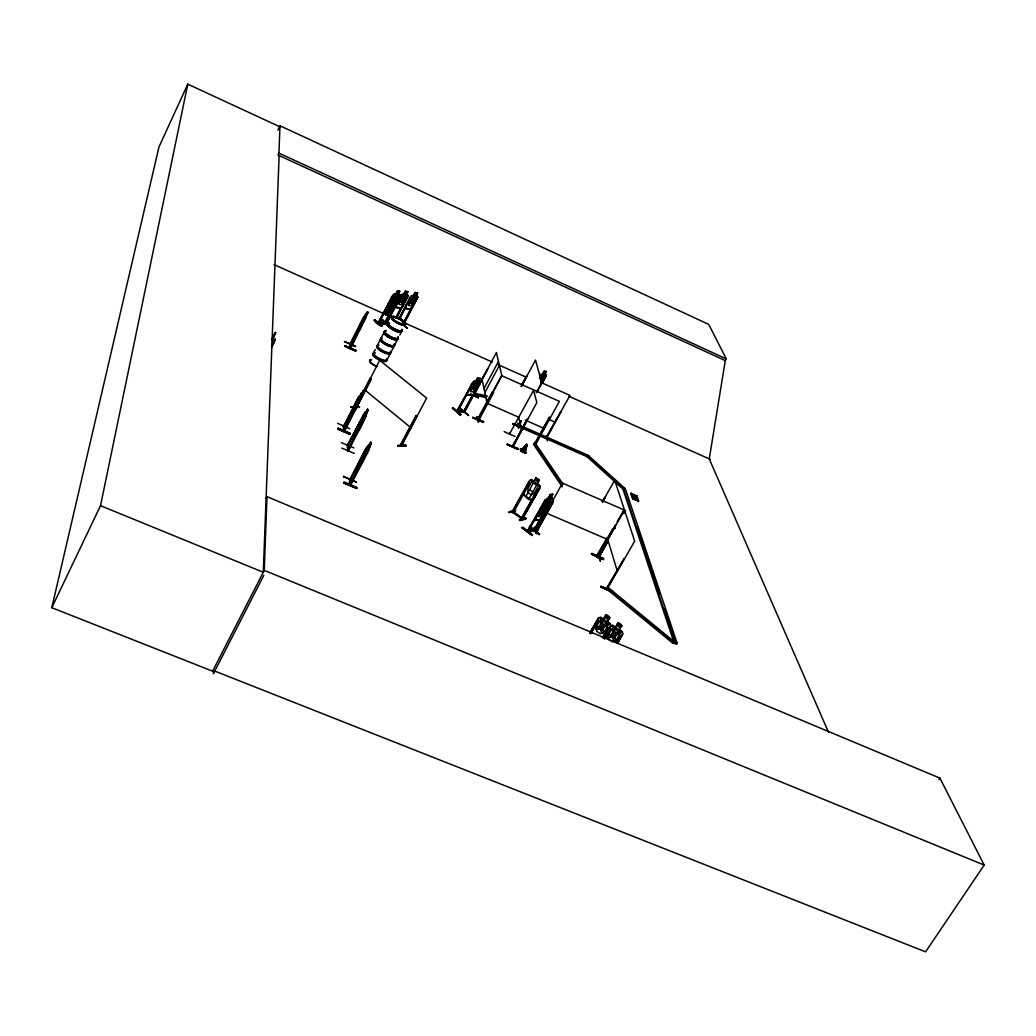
<?xml version="1.0" encoding="UTF-8"?>
<svg xmlns="http://www.w3.org/2000/svg" width="1036" height="1036" viewBox="0 0 1036 1036"><rect width="100%" height="100%" fill="white"/><g stroke="black" fill="none" stroke-linecap="round" stroke-linejoin="round"><path stroke-width="1.5" d="M279.124 155.542L263.286 572.26L100.518 505.685L187.788 84.149L280.212 126.962M187.788 84.149L158.961 146.995L51.8 607.705L212.6 671.198L264.245 570.37L266.99 496.645L939.898 778.101L984.2 865.073L925.575 951.851L213.015 670.396M725.291 360.606L278.011 155.037L278.93 153.134L279.979 125.783L708.715 324.385L726.275 358.883L725.291 360.606L709.259 458.896L828.593 732.439M534.11 481.533L531.727 479.901L529.823 480.341L512.121 512.017L513.26 512.807L529.59 483.229L528.658 482.556L512.121 512.017L522.481 519.269L523.193 518.246L522.286 517.599M517.922 425.654L518.453 426.288L520.642 422.403M612.833 592.307L600.699 586.92L601.048 586.35L613.066 591.465L601.048 586.298L600.699 586.92L612.82 591.88M213.662 670.642L213.429 673.659L263.83 575.33M603.625 558.961L591.414 553.91L603.625 558.948L603.289 559.557L591.414 553.91L591.763 553.302L603.405 558.352L603.302 559.401L591.543 554.13L603.237 559.181M513.48 512.755C515.798 511.59 510.955 510.062 513.61 511.59L513.48 512.755L512.341 511.926M535.262 442.113L536.454 446.438M598.057 554.61L600.31 560.839L597.901 554.674M600.323 560.813L598.976 556.319M275.356 338.798L271.549 345.817L275.343 338.707M535.353 445.014L559.375 401.359L501.592 375.641L478.075 419.36M478.269 419.787L501.825 375.654L496.399 352.538L464.452 412.432L463.675 412.315L478.774 384.732M523.607 428.71L523.815 427.959L513.221 423.323L512.988 424.138L523.594 428.749M606.837 587.658L607.109 588.215M607.627 588.435L606.941 589.432M607.562 588.383L606.746 587.891M525.835 518C509.803 522.779 528.723 516.304 525.472 518.596L526.042 518.997L520.085 520.499M606.241 588.655L606.5 589.367L623.944 558.987L606.215 588.746L607.731 588.513M540.883 381.844L541.193 379.461L544.586 375.874L541.129 378.671L541.569 375.68L540.831 375.718L540.3 379.37M464.413 411.37L465.06 411.434L463.39 412.056L487.684 368.907L473.607 396.089L472.973 395.441L478.515 397.837L473.491 394.975M597.435 554.687L598.549 554.946M608.391 540.326L598.575 557.64C599.559 553.574 596.956 558.922 597.228 557.096L613.908 527.855L615.332 528.464M597.876 557.731L614.218 527.816L615.267 528.269M483.501 422.312L472.649 417.275L483.721 421.561L483.475 422.377L472.649 417.56M612.859 528.477L597.28 555.892M398.109 446.27L405.918 445.247L397.928 445.286L398.096 446.296L406.06 446.14L405.892 445.208M405.698 445.7L397.604 445.894M591.673 633.255L592.54 628.502M534.045 481.649L531.675 481.662L527.933 488.461L528.023 492.579L531.196 494.832L534.498 493.149L538.254 486.337L537.218 483.916L539.73 485.521L540.028 487.619C534.485 496.037 533.695 506.721 523.62 494.548L524.514 490.093M523.827 494.47L524.63 490.157L529.979 480.445L531.779 480.044L539.614 485.612L539.885 487.58M381.675 320.797L388.163 325.9M381.96 320.862L388.073 325.369M545.92 503.638L546.827 499.598L547.5 499.546L546.827 502.758L550.634 499.197L547.733 502.564M404.532 326.029L407.252 328.179L404.7 325.628M354.247 453.405L341.815 448.122M376.754 366.472L376.715 366.576A7.615 2.357 27.2 0 1 370.137 362.211A7.615 2.357 27.2 0 1 371.38 359.906M356.669 488.409L343.771 482.97L356.682 488.357L356.98 487.451L344.094 481.986L343.771 482.97M356.721 487.982L343.835 482.517M460.606 408.87L468.738 415.578L460.929 408.935M350.051 434.291L350.323 433.449L338.125 428.205L337.814 429.111L350.026 434.33L337.827 429.085M350.31 433.488L338.125 428.218M391.038 310.347L391.362 306.63L394.871 302.926L391.219 305.879L391.53 302.616L390.805 302.525L390.404 306.514L386.998 310.101L390.52 307.316C388.578 310.489 392.644 310.437 389.419 311.357L387.801 314.711L385.444 314.491L387.166 311.331M355.685 350.932L344.69 346.089M344.625 346.205L355.659 351.191L355.905 350.479L344.91 345.635L344.664 346.348M525.2 452.059L526.664 444.418L521.315 450.09L524.876 452.279L524.345 450.958M403.043 322.805L403.535 322.947M365.747 414.97L348.225 450.997L365.151 417.935C371.471 399.754 355.84 444.444 357.627 427.104L359.44 422.856M396.529 304.131L395.648 307.329L401.113 307.912M388.396 303.833L387.386 307.07L393.007 307.55M406.293 305.206L405.374 308.547L410.891 309.039L413.183 305.97M405.49 308.456L406.203 305.219M392.709 318.22C391.984 318.544 393.706 318.22 392.631 318.466M396.814 301.955L397.733 298.588L392.217 298.031L389.834 301.256M361.383 394.418L363.299 390.689L360.852 398.2L344.185 431.559L371.276 378.839L355.788 409.052C348.523 421.251 359.311 393.563 353.626 408.326L353.859 412.237M348.251 449.598C346.205 451.282 349.818 449.184 348.277 449.132M348.485 444.962L347.863 444.276L347.824 445.558M518.401 424.695L519.114 425.589M365.954 316.498L350.362 348.731L367.741 313.014L365.889 316.368M366.407 453.574L349.909 485.236L351.062 483.825M350.569 484.136L351.087 483.747M370.525 442.553L370.862 444.263L368.233 451.424L350.492 485.483L350.142 479.305M349.559 479.551C352.02 475.55 347.954 482.245 349.857 485.172L368.078 449.546L367.961 447.824L364.18 455.102L364.296 456.837M350.867 479.163L350.725 478.528M524.876 452.279L527.104 444.742L525.006 451.566M468.065 391.427L466.873 394.807L472.83 395.234L480.328 382.97L479.992 381.624L478.464 381.546M547.345 440.818L545.765 436.052M529.823 526.34L539.562 533.928L539.186 534.537L529.461 526.91L529.797 526.288M539.186 534.537L529.461 526.91M344.211 430.173L344.263 430.264M275.265 333.618L272.313 340.145M273.245 336.454L275.498 332.491L272.015 340.637M275.563 333.359L275.498 332.491M274.916 340.598L273.154 344.535M273.413 343.861L273.439 343.188M350.401 348.718L350.906 347.384M350.699 343.939L350.22 343.771M350.077 343.343L349.87 348.51L363.947 320.875M360.735 328.036L358.987 331.054L366.084 317.353M473.012 395.506L473.478 394.509M539.121 512.069L539.976 509.582M539.238 511.978L539.898 509.608M528.347 530.717C527.104 529.5 530.445 531.17 527.492 531.74L545.363 499.753L534.926 520.538L536.234 516.873M271.95 339.627L272.805 337.606M524.112 452.175L527.052 444.781M600.763 586.868L612.794 591.996M525.912 447.125L526.974 444.573M272.999 344.457L271.536 347.254L272.701 345.156M272.041 338.889L273.115 337.011M344.884 345.713L355.905 350.518M337.891 428.71L350.077 433.954M358.042 431.377L357.77 427.169L359.57 422.908M360.528 460.735L360.735 465.203L360.399 460.67L362.289 456.254M541.906 516.498L533.786 530.989L539.717 519.399M507.096 444.379L517.987 449.378L518.259 448.692L507.018 444.509L517.974 449.404M507.303 444.004L518.246 448.73M277.92 130.083L279.979 125.783M51.8 607.705L100.518 505.685M272.947 336.933L275.654 332.556M344.418 341.686L355.413 346.62M266.084 498.42L266.99 496.645M349.676 344.69L363.636 316.835M367.638 311.668L367.676 313.079L367.508 311.616L365.734 315.19L365.656 314.284M374.618 319.684C371.82 320.033 381.559 327.829 382.09 325.718L374.566 319.697L382.051 325.731M379.008 322.183L378.93 323.465L392.1 296.879L377.933 323.141L385.016 323.724M384.693 322.999L378.684 322.39L378.205 323.349L392.761 295.053L395.791 294.198M394.159 294.146L378.516 323.128M395.739 294.25L397.371 290.87L399.805 291.194L395.545 301.787L393.045 304.273L389.976 310.282L387.775 310.088L390.857 304.04L393.058 304.247L390.844 304.053L390.986 301.346L394.081 295.273L395.817 294.315L397.474 291.064L399.676 291.284M382.763 319.904L382.09 320.409L388.539 325.356M385.444 314.491L389.678 303.924L392.191 301.45L395.26 295.402L398.225 295.61L394.833 299.197L394.431 303.185L393.706 303.095L394.004 299.831L390.352 302.784L393.861 299.067L394.431 295.169L394.703 298.381C404.597 284.123 381.883 328.347 384.343 323.685L397.772 298.899M385.521 314.555L387.878 314.776L389.523 311.538M384.796 323.931L385.897 323.051L384.835 322.727M384.68 323.892L398.471 297.526M378.321 323.374L385.327 323.957L385.78 323.025M385.327 324.009L399.909 295.83M403.846 294.587L402.149 294.328L400.802 295.402L386.337 323.569L400.401 297.436L399.495 297.151L386.027 323.336L387.088 322.39M395.92 305.49L386.428 323.608M400.88 295.467L395.545 307.433L401.126 308.029L403.574 304.921L408.003 296.27L407.679 294.975L406.138 294.794L406.721 296.166L403.639 302.188L401.126 304.636L398.912 304.39L399.041 301.683L405.426 291.284L403.768 294.522M387.322 322.468L386.842 323.413L389.665 323.685M373.62 352.719L375.265 349.559M377.518 345.105L380.652 338.979M380.963 338.383L384.123 332.258M337.632 423.323L349.805 428.684M407.873 291.634L406.229 294.859L407.873 291.634L405.426 291.284M396.076 317.107L400.997 307.498M396.335 317.314L406.578 297.967M350.712 406.967L359.557 406.85L350.79 406.928L353.794 407.394M396.736 317.171L405.167 300.712M396.982 317.379L407.925 296.205L407.588 295.079M343.887 426.366L359.311 396.361L343.421 426.625M343.486 426.702L358.883 396.179M398.782 318.894L409.971 298.42L399.676 319.166M343.952 426.495L361.253 393.512M399.028 319.101L410.619 296.594L411.965 295.532L417.508 296.231L417.754 297.461L410.891 309.142L405.4 308.391M399.43 318.959L410.709 296.659L412.043 295.597M363.299 390.689L361.201 394.535L361.124 393.447M360.8 396.542L370.215 378.192L371.276 378.839M361.072 396.542L379.707 360.269L426.651 398.109L401.45 445.856L401.567 444.12M359.207 401.1L343.693 431.365L360.787 397.384L360.696 395.843L357.122 402.784L357.226 404.338M413.649 295.791L415.216 292.502L417.65 292.838L415.915 295.985M417.56 292.774L415.863 296.154L416.485 297.358L413.403 303.341L410.916 305.775L408.728 305.529L408.87 302.836L415.216 292.502M403.755 322.261L412.173 305.892M404.001 322.468L416.589 299.339L415.941 299.274M404.403 322.325L416.33 299.145M404.649 322.533L417.754 297.461M386.985 359.945L390.235 353.613M390.896 352.331L394.056 346.218M394.366 345.635L397.513 339.497M399.818 335.029L401.45 331.831M347.267 445.428L363.571 415.073L347.384 445.881M347.436 445.972L365.41 411.991L365.656 413.222M347.889 445.7L364.659 412.716M357.938 430.095L367.78 411.098L367.612 409.375L365.656 413.157M357.796 428.464L367.612 409.375M347.591 450.634L363.532 419.567L363.999 420.24L363.532 419.567M347.682 450.712L363.571 420.046M350.207 480.251L367.858 445.868L350.129 479.668M348.225 450.893L348.86 449.805L348.109 449.404M341.466 442.683L353.859 447.902M356.358 482.141L343.486 476.534L356.397 482.09M343.512 476.858L343.848 476.21M523.115 451.774L526.935 444.768M366.032 448.057L349.728 480.121L366.071 448.562M368.855 449.533L368.466 445.079L368.492 446.464C373.685 436.091 368.92 447.241 367.689 445.92M370.72 444.198L368.712 449.482M350.388 484.887L368.686 448.109M360.657 464.97L368.92 449.43M347.332 445.454L347.733 450.738M401.308 443.965L400.569 445.195L416.071 415.565L417.145 416.213L416.071 415.565M416.342 415.565L400.466 445.04L401.359 445.778L416.873 416.213M401.528 444.12C403.392 445.001 400.984 446.516 400.738 445.04M460.916 414.491L453.056 407.873L460.955 414.478L460.23 415.022L452.861 408.262M453.133 407.834L452.408 408.378M464.439 412.367L456.591 411.577L472.002 384.136L457.614 411.927C455.011 410.308 463.053 410.981 463.791 411.383M475.977 381.326L474.177 381.106L472.727 382.245L457.122 411.914M456.721 411.577L474.242 381.287M457.744 410.593L457.744 411.94M475.887 381.248L477.7 377.855L480.277 378.153L475.602 389.225L472.908 391.828L470.577 391.634L470.758 388.811L477.7 377.855M460.23 415.022L452.771 408.326M472.248 395.648L463.403 412.095L464.542 411.072M473.543 395.739L474.022 394.69M483.993 388.539L498.484 361.409M484.848 392.618L499.417 365.371M476.715 417.055L477.622 416.757L478.295 422.002L476.728 417.042L477.738 421.691M477.596 419.204L492.372 391.828L492.838 392.411M477.946 419.826L492.747 391.996M492.566 392.243L493.55 392.683L478.813 420.215C481.002 419.735 477.324 417.896 478.736 418.466M478.8 420.189L479.526 419.114L478.075 418.44M521.924 384.408L526.832 376.146L521.639 386.363M521.276 386.208L526.482 375.99M521.263 386.467L535.508 360.101L541.893 382.983L537.27 391.504M504.143 431.611L514.957 436.454M539.432 378.075L542.424 374.682C545.648 366.213 543.965 376.249 540.792 374.501L545.933 374.773L546.076 376.068M509.919 433.048C508.767 436.363 510.541 431.973 510.385 433.436M509.375 434.201L533.579 390.313L536.842 402.538L512.729 446.995L512.781 445.558M540.533 378.153L541.841 375.757L543.887 375.913L540.637 381.895M544.599 374.734L546.257 371.458L541.737 381.973M520.668 420.603L518.039 426.12L520.901 420.836M541.388 383.333L544.677 377.7M518.207 425.887L518.725 426.275L520.94 420.992M536.298 392.735L541.698 382.802L569.994 395.428L546.386 437.27M542.463 381.792L543.939 379.072M518.66 426.262L520.681 422.558M541.983 383.372L546.089 375.964L542.165 383.398M518.401 428.127L517.819 423.089L518.686 428.256M520.914 426.78L521.367 425.951L521.134 427.674M527.285 419.23L512.237 446.775L527.22 419.01M512.781 446.969L527.609 419.179M520.448 449.028C519.437 451.592 528.334 455.387 525.511 451.126M520.94 451.1L520.499 448.938M563.027 484.071L535.936 444.159L533.98 443.512L533.527 444.353L562.341 486.946M536.052 443.9L535.482 445.001L535.211 442.022M549.274 417.353L550.284 417.935L549.274 417.353L534.705 443.667M549.313 417.508L535.016 443.602L536.091 444.068M546.438 437.283L545.959 438.306L560.968 411.603L546.956 437.49M515.552 510.567L509.22 512.716C505.969 511.706 517.845 509.466 515.242 511.188L514.762 510.748M512.587 512.069L513.196 510.994M526.016 496.205L536.052 478.01M529.189 498.471L539.419 480.225L535.949 477.816L533.993 481.455M520.059 520.577L519.826 519.554M522.274 519.321L521.354 518.647L537.645 489.173L538.785 489.795L522.222 519.334L540.093 487.606M537.852 489.134L521.354 518.647M522.416 519.178L522.144 517.534M522.066 527.829L522.804 527.156L532.556 534.835L532.206 535.444L522.079 527.803L532.154 535.379M528.23 531.74L544.366 501.657L527.13 531.429L528.205 531.649M527.777 531.313L528.541 530.303M542.864 506.604L550.414 494.522L548.381 498.316L545.363 499.753M542.372 509.414L544.496 509.168L547.267 506.112L552.693 494.301L550.505 498.096L552.11 497.811L552.201 499.171M534.408 527.453L536.467 533.54L534.395 527.479L535.055 527.751M548.86 501.553L546.827 505.218L548.381 505.115L548.445 506.306L540.209 519.826L534.822 520.448M541.621 516.847L533.838 530.963M546.335 508.378L550.53 501.01M546.62 508.054L549.753 502.421M552.02 497.94L534.446 530.95L527.7 531.766M535.767 530.523L536.363 529.448L537.542 530.186M623.944 513.377L625.537 510.58L562.444 483.126L536.052 530.911L536.337 529.474M536.039 530.872C536.907 532.983 537.554 528.619 537.529 530.536M536.79 530.937L553.431 501.696L552.305 501.035L553.379 501.502L537.036 531.313M535.806 533.268L534.498 527.428M536.467 533.54L535.392 527.143M586.79 456.449L588.733 455.827L624.889 488.37L624.41 489.212L622.921 489.031L586.79 456.449L588.733 455.827M522.61 428.321L587.58 456.902L587.749 455.167L522.843 426.599M587.58 456.902L587.749 455.167M602.136 501.605L604.856 497.656L602.693 502.266M602.292 502.084L614.724 480.225L624.255 509.362L617.08 521.95M624.889 488.37L622.921 489.031L673.659 641.478M631.196 493.227L633.423 495.752L631.015 494.159L631.196 493.227L636.907 496.063L634.589 496.283L636.907 496.063M596.801 555.646L607.083 537.788M634.9 495.726L637.36 497.358L637.166 498.303L631.442 495.428L633.734 495.195M631.584 495.83L631.766 494.871M597.358 555.969L597.863 554.765M597.189 556.992L606.863 539.898M613.895 527.544L615.488 524.747M606.902 589.471L634.667 541.18L624.514 510.152L597.371 557.614L614.218 527.816M632.31 496.464L634.537 499.015L632.115 497.409L632.31 496.464C632.918 498.899 638.59 497.694 637.71 499.87L635.703 499.546L638.034 499.313M598.627 557.459L599.235 556.397M608.456 540.52L598.743 557.718M630.885 493.784L634.226 495.247M636.013 498.989L638.487 500.621L638.293 501.566C637.684 499.132 632.012 500.31 632.866 498.135L634.848 498.458M634.097 496.231L637.49 497.746M632.685 499.093L632.866 498.135M636.596 496.62L636.777 495.661M631.986 497.021L635.34 498.51M635.21 499.494L638.616 501.01M637.166 498.303L637.36 497.358M637.71 499.87L637.891 498.912M638.293 501.566L638.487 500.621M606.436 589.264L606.966 588.098M606.811 589.005L607.497 587.943M589.795 633.022L598.497 617.78L600.789 617.301C605.93 623.737 603.548 608.818 609.79 617.793L607.433 621.833L610.256 623.646L610.722 625.951L608.378 629.953M589.963 632.905L598.653 617.896L600.776 617.469L610.204 623.685L610.67 625.99L612.768 625.589M590.896 633.773L598.342 621.056L597.06 620.422L598.342 621.056M605.788 615.293L603.418 619.321L600.686 619.256L596.386 626.689L596.581 631.235L600.362 633.773L604.234 631.96L608.533 624.527L607.277 621.833M607.213 621.872L609.582 617.845M602.382 637.619L608.223 627.699L610.372 629.15L604.687 638.953M602.551 637.503L608.223 627.699M603.405 638.318L610.592 625.835L612.833 625.381C618 631.83 615.591 616.899 621.872 625.899L619.282 629.966M604.765 638.655L610.372 629.15M615.488 627.415L617.793 623.167L621.872 625.899M525.446 446.827L526.819 444.483M616.213 642.644L620.292 635.806L621.419 636.57L617.508 643.278M617.184 643.33L622.584 634.058L622.196 631.856L612.781 625.42L610.67 625.99M617.314 643.434L622.804 634.058L622.338 631.766L619.554 629.888M672.791 643.214L674.721 642.061L677.078 643.058L676.521 643.991L672.791 643.214L606.319 588.668M674.164 642.993L674.721 642.061L623.4 488.202L587.244 455.633M353.716 412.186L355.659 408.922M357.912 431.326L359.906 428.023M360.593 465.151L362.652 461.849M355.607 346.244L344.664 341.414M349.844 348.135L365.268 316.368L362.147 323.996M350.854 347.669L350.077 344.056M350.349 348.679L350.064 344.509L365.837 314.206L365.048 314.97M938.888 779.655L939.898 778.101M522.17 451.191L526.482 444.431M362.199 324.682L360.761 326.716L362.004 322.054L365.85 315.242M478.477 397.565L470.538 394.12M357.278 405.167L355.698 407.316L357.07 401.955L361.331 394.599M540.209 519.826L542.994 516.109M546.736 508.844L544.055 512.522L540.119 512.975M540.028 513.105L544.042 512.639L546.84 508.922M361.525 424.177L359.88 426.327L361.227 420.797L365.591 413.351L365.345 412.134M523.245 448.86L526.664 444.418L521.315 450.09M364.361 457.77L362.678 459.958L364.115 454.169L368.635 446.516M389.912 301.282L392.294 298.213L397.733 298.588M395.571 307.265L401.036 307.847L403.574 304.921M475.472 392.061L472.83 395.351L466.951 394.871L467.883 391.362M521.496 450.569L526.521 444.509M374.359 320.085L381.818 326.262M382.698 319.943L388.876 324.89M356.863 407.135L356.138 406.19L357.964 401.592C350.997 412.276 365.76 384.654 358.819 399.961L360.645 397.41L356.138 406.475M360.45 394.146L361.318 393.356L360.606 394.094M364.776 412.885L365.553 412.043M543.149 505.762L541.595 507.083L543.149 505.762C547.008 504.882 536.803 512.911 538.487 516.588L540.585 516.304L543.33 513.247L547.125 506.423L546.684 505.348M367.832 445.985L368.609 445.143M359.479 406.85L356.255 406.811M597.759 555.956L597.889 556.423M597.474 554.661L596.982 556.202M391.129 311.694L392.463 310.606L391.129 311.694L385.56 311.124L385.392 309.971M457.653 410.916L457.99 410.67M621.419 636.57L620.292 635.806M591.491 633.32L592.333 628.476M609.738 617.832L605.671 615.112M404.312 323.711L402.745 323.128M393.188 318.777L392.243 318.544M535.107 529.836L533.941 529.564L534.667 529.513M477.933 419.787L478.464 418.635M382.426 320.37L387.399 324.294M523.18 518.272L522.014 517.663M519.489 520.163L525.628 518.492L519.683 520.189M521.665 517.806L513.895 511.991M523.62 494.548L531.649 500.233M529.59 483.229L528.451 482.608M598.173 555.943L599.184 556.604M535.884 530.587L536.933 531.054M534.952 520.318L540.119 519.632M528.101 530.665L533.799 529.914M534.136 530.173L528.373 530.6M529.305 531.196L534.149 530.587M548.173 505.167L543.006 505.801L544.69 505.685L546.736 502.02L548.963 501.631M546.788 505.426L548.277 505.244M545.972 503.729L548.005 502.343L546.658 502.499M548.821 501.761L546.62 501.825M535.133 443.68L535.819 443.784M544.716 501.929L543.745 501.735M546.891 498.575L552.123 498.018M550.414 494.522L552.693 494.301M550.427 494.638L552.797 494.379M404.001 323.828L404.26 323.219M526.016 453.198L521.199 451.165M598.044 555.361L597.293 554.895M355.374 407.407L359.246 407.459M355.957 408.119L355.594 407.562M615.539 627.376L612.729 627.337L608.417 634.783L608.598 639.329L612.393 641.88L616.278 640.067L620.603 632.633L619.347 629.94M477.544 416.744L478.593 421.432M351.01 484.265L350.375 483.812M348.161 450.919L347.837 445.182M464.05 411.603L457.834 410.955M544.379 374.773L546.024 374.851M546.348 371.523L544.068 371.289L546.218 371.626M384.952 323.206L379.085 322.52M472.274 384.369L471.315 384.084M474.151 381.222L479.992 381.624L480.134 382.931M387.503 322.714L386.583 322.39M392.359 297.086L391.44 296.814M394.081 294.082L399.663 294.6L398.148 294.444M410.23 298.614L409.324 298.342M402.123 294.444L407.679 294.975M405.529 291.466L407.744 291.725M415.242 292.618L417.508 292.942M521.639 449.87L522.403 449.974M633.009 498.536L635.521 498.938M635.029 499.067L637.58 499.469M403.341 322.727C400.673 322.714 405.879 323.232 403.729 323.336M631.895 495.273L634.408 495.674M633.915 495.804L636.454 496.218M631.442 495.428L633.423 495.752M632.556 498.692L634.537 499.015M344.677 430.445L344.159 431.494L343.887 425.977M474.54 393.279L487.166 395.946M474.138 394.133L486.765 396.801M470.538 394.302L486.311 397.63M378.878 322.442L379.228 322.248M403.716 323.763L404.571 323.996L403.923 323.245M355.736 406.488L356.591 407.135M537.632 530.238L536.428 529.72M403.846 323.944L403.043 323.543M264.245 570.37L984.2 865.073M367.638 411.046L367.469 409.311M363.61 415.54L363.144 414.892M614.49 528.554L613.908 527.855M545.881 512.872L607.316 539.329M344.069 430.005L344.315 426.159M605.024 498.148L604.467 497.487M361.577 397.189L360.929 399.054L361.305 396.076M534.9 442.592L535.729 444.975M483.462 422.118L472.61 417.65M520.616 449.028L522.986 449.948M623.4 488.202L625.446 489.096L677.078 643.058M492.463 392.243L493.55 392.683M486.829 403.185L519.334 417.508M525.239 420.124L544.444 428.593M523.063 427.492L588.034 456.073M523.866 428.075L537.14 433.916M540.093 435.224L544.509 437.166M547.461 438.461L551.89 440.404M554.843 441.712L568.116 447.552M571.069 448.847L579.914 452.745M582.867 454.04L587.295 455.982M548.199 419.14L555.257 422.261M273.996 264.62L392.022 317.314M403.833 322.572L492.359 362.082M498.264 364.724L526.301 377.233M569.088 396.335L710.282 459.349M278.93 153.134L726.275 358.883M403.742 323.374L402.486 322.869L403.211 323.517M344.043 425.666L343.343 426.236L343.641 431.274M634.589 496.283L637.036 497.915M635.703 499.546L638.163 501.178M608.054 627.816L610.204 629.266M535.988 478.023L539.238 480.264M533.372 482.867L536.557 485.133M537.645 489.173L538.578 489.847M529.629 489.665L532.802 491.932M517.987 426.042C517.158 424.747 520.085 425.213 518.427 424.993M548.381 505.115L548.342 506.371M529.862 526.78L539.588 534.459M522.403 527.712L532.206 535.444M417.43 296.166L417.65 297.487M385.56 311.124L385.418 309.868M381.546 320.849L387.904 325.796M370.215 378.192L371.005 378.826M404.416 326.159L406.993 328.088M382.103 320.383L388.202 325.395M674.721 642.061L608.261 587.58L606.863 587.736L673.348 642.268M364.581 389.73L411.046 427.855M452.486 408.301L460.657 415.047M539.083 450.323L541.789 454.325M545.402 459.647L548.109 463.636M551.709 468.958L555.322 474.281M560.735 482.271L562.535 484.926M533.98 443.512L561.926 484.757M637.736 528.062L659.686 593.654M664.788 608.909L676.521 643.991M623.944 558.987L623.517 558.805M607.769 539.523L617.339 571.315M603.082 558.87L603.289 559.557M598.691 555.542L600.31 560.839M518.725 417.689L521.768 430.238M482.077 379.422L487.062 403.185M477.518 416.77L478.502 421.445M399.585 294.535L399.805 295.856M399.495 294.638L399.728 295.791M367.417 409.492L367.573 411.111M367.353 411.512L367.249 410.476L366.705 412.781M365.41 411.991L365.863 416.187M364.944 414.607L365.099 416.226M361.305 421.665L361.447 423.297M367.379 313.429L367.314 312.626L366.796 314.568M365.708 314.154L366.019 317.443M370.59 442.359L370.797 444.327M370.435 444.677L370.344 443.563L369.748 445.972M363.17 390.637L363.222 392.346M363.014 392.748L362.95 391.763L362.367 393.991M361.188 393.304L361.512 397.293M348.264 445.363L348.536 449.585M350.453 344.224L350.647 347.526M350.595 479.5L350.815 484.006M384.732 331.921A7.628 2.253 27.2 0 0 390.196 338.086A7.641 2.253 27.2 0 0 397.358 338.137A7.628 2.253 27.2 0 1 390.196 338.086A7.641 2.253 27.2 0 1 384.719 331.921M397.682 337.723A7.744 2.279 27.2 0 1 390.417 337.684A7.744 2.279 27.2 0 1 384.874 331.416M394.081 344.496A7.641 2.279 27.2 0 1 386.907 344.496A7.653 2.279 27.2 0 1 381.442 338.319A7.641 2.279 27.2 0 0 386.894 344.522A7.653 2.279 27.2 0 0 394.081 344.522A7.641 2.279 27.2 0 1 386.894 344.522A7.641 2.279 27.2 0 1 381.455 338.293M394.276 344.081A7.615 2.266 27.2 0 1 387.114 344.081A7.615 2.266 27.2 0 1 381.688 337.891M394.224 344.263A7.653 2.279 27.2 0 1 387.037 344.25A7.653 2.279 27.2 0 1 381.572 338.047M401.618 330.07A7.757 2.253 27.2 0 1 394.353 329.992A7.757 2.253 27.2 0 1 388.785 323.75M385.392 330.639A7.628 2.24 27.2 0 0 390.857 336.804A7.628 2.24 27.2 0 0 398.005 336.842A7.641 2.253 27.2 0 1 394.638 338.28A7.641 2.253 27.2 0 1 386.001 333.605A7.641 2.253 27.2 0 1 386.415 330.575M401.592 331.261A7.641 2.227 27.2 0 1 393.253 329.953A7.641 2.227 27.2 0 1 388.655 324.268A7.653 2.227 27.2 0 0 394.133 330.406A7.653 2.227 27.2 0 0 401.295 330.484M397.876 337.322A7.744 2.279 27.2 0 1 394.444 338.772A7.744 2.279 27.2 0 1 385.69 334.032A7.744 2.279 27.2 0 1 386.117 330.963M401.813 329.681A7.757 2.253 27.2 0 1 394.561 329.603A7.757 2.253 27.2 0 1 388.992 323.361M386.195 359.816A7.615 2.331 27.2 0 1 382.776 361.331A7.615 2.331 27.2 0 1 374.177 356.682A7.615 2.331 27.2 0 1 374.644 353.561M386.829 360.217A7.718 2.357 27.2 0 1 377.454 358.521A7.718 2.357 27.2 0 1 374.799 353.069M376.767 366.42A7.615 2.357 27.2 0 1 370.279 361.952A7.615 2.357 27.2 0 1 371.523 359.647M393.693 345.221A7.615 2.279 27.2 0 1 390.313 346.671A7.615 2.279 27.2 0 1 381.701 342.01A7.615 2.279 27.2 0 1 382.142 338.966M394.237 345.61A7.653 2.279 27.2 0 1 385.858 344.353A7.653 2.279 27.2 0 1 381.287 338.604M390.43 351.813A7.731 2.331 27.2 0 1 383.139 351.851A7.731 2.331 27.2 0 1 377.635 345.545M386.855 358.547A7.615 2.331 27.2 0 1 379.655 358.611A7.615 2.331 27.2 0 1 374.255 352.37M390.106 352.227A7.628 2.305 27.2 0 1 382.919 352.266A7.628 2.305 27.2 0 1 377.493 346.037M387.024 359.829A7.718 2.357 27.2 0 1 377.661 358.132A7.718 2.357 27.2 0 1 375.006 352.68M390.624 351.424A7.731 2.331 27.2 0 1 387.166 352.926A7.731 2.331 27.2 0 1 378.438 348.2A7.731 2.331 27.2 0 1 378.891 345.079M391.064 351.748A7.628 2.305 27.2 0 1 382.685 350.531A7.628 2.305 27.2 0 1 378.153 344.768M403.043 295.687L402.784 298.769L406.306 296.037L402.913 299.572L402.603 303.457L401.787 303.38L402.085 300.207L398.51 303.185L401.942 299.443L402.253 295.7L403.043 295.687M601.385 627.35C599.443 634.265 605.102 636.713 602.758 627.052C611.227 625.239 607.394 620.952 602.473 625.615C604.26 618.984 598.743 616.653 601.061 625.951C592.165 627.868 596.283 632.232 601.385 627.35M613.429 635.444C611.473 642.359 617.158 644.832 614.801 635.146C623.322 633.346 619.45 629.046 614.529 633.708C616.316 627.078 610.787 624.734 613.105 634.045C604.169 635.949 608.3 640.326 613.429 635.444M412.846 296.892L412.574 299.935L416.071 297.228L412.691 300.751L412.38 304.597L411.577 304.519L411.875 301.372L408.326 304.338L411.732 300.608L412.056 296.892L412.846 296.892M475.097 382.491L474.76 385.69L478.541 382.763L474.876 386.519L474.488 390.559L473.62 390.494L473.996 387.205L470.176 390.391L473.853 386.415L474.255 382.517L475.097 382.491M367.793 447.41L365.98 452.188C373.271 441.025 357.252 470.849 365.073 453.897L363.053 456.643L367.793 447.41M365.138 316.058L363.584 320.059C369.619 310.282 356.358 335.871 362.807 321.561L361.059 324.113L365.138 316.058M541.634 515.06L542.398 514.944L543.227 510.942L546.982 506.565L543.214 510.152L543.887 506.98L543.227 507.031L542.307 511.033L538.422 515.591L542.346 511.784L541.634 515.06M523.581 428.464L512.924 423.879L523.581 428.464M360.437 324.009L358.883 327.894L360.554 324.061M386.791 312.82L386.247 313.895L387.658 314.025L388.202 312.937L386.791 312.82M397.591 291.647L397.034 292.722L398.446 292.877L399.002 291.789L397.591 291.647M403.328 295.778L400.233 301.813L402.447 302.059L405.542 296.037L403.328 295.778M405.646 292.048L405.102 293.136L406.526 293.292L407.07 292.217L405.646 292.048M413.118 296.969L410.036 302.965L412.237 303.211L415.306 297.228L413.118 296.969M415.436 293.266L414.892 294.341L416.291 294.509L416.848 293.434L415.436 293.266M475.394 382.582L472.015 388.927L474.358 389.122L477.725 382.789L475.394 382.582M477.92 378.645L477.311 379.785L478.813 379.914L479.422 378.787L477.92 378.645M544.237 372.028L543.654 373.102L544.975 373.206L545.558 372.131L544.237 372.028M536.285 479.02L535.612 480.238L537.658 481.688L538.332 480.471L536.285 479.02M543.9 506.824L540.106 513.662L542.204 513.39L545.998 506.565L543.9 506.824M547.811 499.624L544.004 506.474L546.127 506.241L549.935 499.404L547.811 499.624M550.569 495.299L549.883 496.529L551.929 495.156L550.569 495.299M602.706 620.616L598.419 628.049L602.201 630.6L606.5 623.167L602.706 620.616M606.073 616.42L605.309 617.741L607.743 619.386L608.52 618.052L606.073 616.42M614.762 628.71L610.45 636.143L614.244 638.694L618.57 631.261L614.762 628.71M618.142 624.514L617.378 625.835L619.826 627.479L620.59 626.145L618.142 624.514M395.376 304.454L393.02 307.653L395.376 304.454M540.818 374.397L539.497 375.498L540.909 374.462M394.379 301.657L392.191 301.45L394.366 301.67M359.103 331.106L358.948 327.816L358.987 331.054M394.094 320.15A7.653 2.201 27.3 0 0 405.426 324.1A7.653 2.201 27.3 0 0 396.607 317.171A7.679 2.201 27.3 0 0 394.068 320.189A7.679 2.201 27.3 0 0 405.439 324.139A7.679 2.201 27.3 0 0 396.594 317.197A7.653 2.201 27.3 0 0 394.094 320.15A7.628 2.189 27.3 0 0 405.413 324.113A7.628 2.189 27.3 0 0 396.607 317.197A7.628 2.189 27.3 0 0 394.094 320.176M393.758 320.823A7.641 2.201 27.3 0 0 405.089 324.76A7.628 2.201 27.3 0 0 396.283 317.832A7.641 2.201 27.3 0 0 393.758 320.823M405.089 324.76A7.641 2.201 27.3 0 0 396.27 317.845A7.628 2.201 27.3 0 0 393.771 320.81A7.628 2.201 27.3 0 0 405.076 324.747M393.939 320.409A7.679 2.214 27.3 0 0 405.322 324.372A7.679 2.214 27.3 0 0 396.477 317.417A7.679 2.214 27.3 0 0 393.939 320.409M394.807 329.111A7.641 2.214 27.2 0 0 401.942 329.202A7.653 2.227 27.2 0 1 394.807 329.124A7.653 2.227 27.2 0 1 389.303 322.973A7.641 2.214 27.2 0 0 394.807 329.111"/></g></svg>
